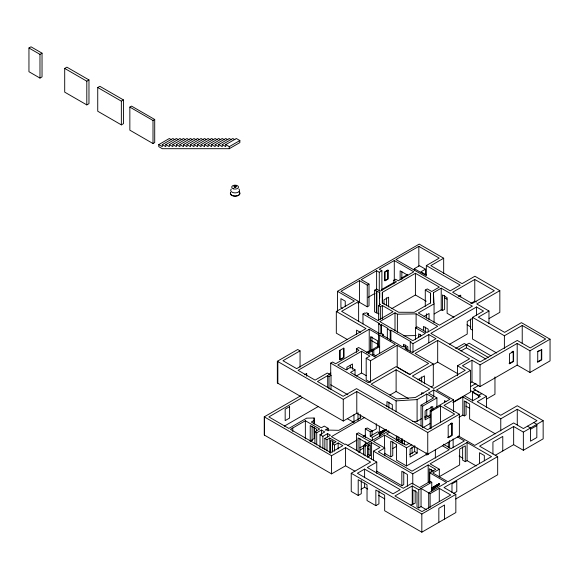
<?xml version="1.0" encoding="UTF-8"?>
<svg xmlns="http://www.w3.org/2000/svg" width="579" height="579" viewBox="0 0 579 579"><rect width="100%" height="100%" fill="white"/><g stroke="black" fill="none" stroke-linecap="round" stroke-linejoin="round"><path stroke-width="0.87" d="M425.283 290.065L430.588 293.126L430.494 302.933L414.267 312.305L398.605 312.255L382.372 302.882L382.35 292.373L415.411 273.281L439.352 287.104L431.746 291.498L427.273 288.914L425.283 290.065L425.283 306.334M379.354 305.611L379.694 292.583L374.584 290.231L374.584 311.929L378.992 313.876M234.582 186.033C236.768 186.329 234.596 184.455 234.676 185.91M235.24 185.598L234.864 185.519M235.718 185.888C235.429 188.088 233.612 185.425 235.24 186.177M235.559 186.177L235.537 185.635L234.676 185.635M234.654 185.736L234.582 186.206L235.269 186.373M235.559 186.04L235.371 185.627M234.741 185.816L234.654 186.177M379.354 435.119L386.483 430.009M431.681 490.239L439.526 484.623L439.526 483.986L439.034 483.704L431.847 487.858L431.847 488.488M363.583 454.942L363.583 445.425L388.741 430.899M28.95 47.999L31.005 46.812L42.035 53.174L42.035 76.891L39.973 78.078L28.95 71.709L28.95 47.999L39.973 54.361L42.035 53.174M64.703 68.431L66.874 67.171L88.971 79.931L88.971 103.648L86.799 104.9L64.703 92.141L64.703 68.431L86.799 81.19L88.971 79.931M97.735 87.516L99.849 86.3L123.472 99.935L123.472 123.653L121.358 124.876L97.735 111.233L97.735 87.516L121.358 101.159L123.472 99.935M129.848 107.101L131.556 106.116L154.709 119.484L154.709 142.557L153.001 143.541L129.848 130.174L129.848 107.101L153.001 120.468L154.709 119.484M158.762 144.62L162.286 146.653L162.286 144.62L165.811 146.653L165.811 144.62L169.336 146.653L169.336 144.62L172.868 146.653L172.868 144.62L176.392 146.653L176.392 144.62L179.917 146.653L179.917 144.62L183.442 146.653L183.442 144.62L186.974 146.653L186.974 144.62L190.498 146.653L190.498 144.62L194.023 146.653L194.023 144.62L197.548 146.653L197.548 144.62L201.072 146.653L201.072 144.62L204.604 146.653L204.604 144.62L208.129 146.653L208.129 144.62L211.653 146.653L211.653 144.62L215.178 146.653L215.178 144.62L218.703 146.653L218.703 144.62L222.235 146.653L222.235 144.62L225.759 146.653L225.759 144.62L236.333 138.511L239.865 140.545L239.865 142.586L229.284 148.694L162.286 148.694L158.762 146.653L158.762 144.62L169.336 138.511L171.456 139.734M162.286 144.62L172.868 138.511L174.981 139.734M165.811 144.62L176.392 138.511L178.506 139.734M169.336 144.62L179.917 138.511L182.03 139.734M172.868 144.62L183.442 138.511L185.562 139.734M176.392 144.62L186.974 138.511L189.087 139.734M179.917 144.62L190.498 138.511L192.612 139.734M183.442 144.62L194.023 138.511L196.136 139.734M186.974 144.62L197.548 138.511L199.661 139.734M190.498 144.62L201.072 138.511L203.193 139.734M194.023 144.62L204.604 138.511L206.717 139.734M197.548 144.62L208.129 138.511L210.242 139.734M201.072 144.62L211.653 138.511L213.767 139.734M204.604 144.62L215.178 138.511L217.299 139.734M208.129 144.62L218.703 138.511L220.823 139.734M211.653 144.62L222.235 138.511L224.348 139.734M215.178 144.62L225.759 138.511L227.873 139.734M218.703 144.62L229.284 138.511L231.397 139.734M222.235 144.62L232.809 138.511L234.929 139.734M225.759 144.62L229.284 146.653L239.865 140.545M337.463 311.205L337.463 291.317L419.232 244.106L443.673 258.22L443.673 273.585M357.938 303.215L359.479 302.318L367.26 306.812L369.004 305.799L369.004 284.101L367.26 285.107L359.479 280.62L340.966 291.309L358.625 301.507L358.625 321.396M381.894 290.651L381.894 270.755L379.281 272.268L376.618 270.726L361.231 279.614L369.004 284.101M393.829 283.855L393.829 280.236L395.58 279.223L398.265 280.772L413.811 271.797L394.285 260.528L379.231 269.221L381.894 270.755M426.347 265.573L439.237 258.133L418.834 246.35L395.985 259.544L450.216 290.853L460.182 285.1L426.347 265.573L426.347 275.655L414.296 268.692L414.296 270.48M385.462 280.229L387.792 278.883L387.792 270.046L384.688 271.841L384.688 280.677M347.212 339.446L336.319 333.157L336.319 311.459L354.341 301.058L337.463 291.317M374.584 290.231L376.611 289.059L380.265 291.165L396.506 281.785L393.829 280.236M414.296 268.692L419.478 265.703L425.5 269.184L425.5 274.547M358.625 301.507L341.61 311.321L379.976 333.822L381.098 333.178L383.132 334.351L383.132 336.16M368.15 297.317L375.076 293.314M381.489 289.616L394.285 282.226M401.348 278.144L407.464 274.62M443.673 258.22L430.819 265.638L462.042 283.659L474.896 276.241L499.836 290.644L499.836 312.342L489.067 318.559M425.5 269.184L420.933 271.819L426.209 274.866M453.581 411.626L453.581 399.865L444.021 405.387L459.371 414.246L459.371 435.944L427.743 454.204L356.787 413.24L343.275 421.034L277.341 382.965L277.341 361.267L297.7 349.513L300.052 350.867L300.052 367.144M362.968 323.943L362.968 313.999L364.799 312.942L365.544 313.369L366.681 312.718L368.273 313.63L368.273 315.439M300.052 350.867L282.972 360.731L296.665 368.635L366.008 328.597L336.319 311.459M378.623 320.107L378.623 305.647L380.584 304.511L379.354 303.801M368.273 313.63L367.137 314.288L377.848 320.476L393.04 311.705L382.328 305.517L380.367 306.653L378.623 305.647M391.679 308.687L415.411 294.986L426.224 301.225M415.512 327.779L417.133 326.838L426.947 332.505L437.673 326.31L416.113 313.869L397.389 314.194L395.008 312.819L379.795 321.598L412.82 340.662L425.319 333.446L415.512 327.779L415.512 339.533M374.208 356.505L395.319 344.31L369.221 329.241L298.084 370.307L315.07 380.114L327.301 373.057L331.022 375.199L331.022 389.667M378.76 333.866L378.76 323.922L379.455 323.516L362.968 313.999M433.418 292.684L441.212 288.183L472.37 306.168L439.432 325.181L418.262 312.957L434.055 303.845L433.418 292.684L433.418 302.629M378.76 323.922L380.837 325.116L381.532 324.718L388.024 328.467L387.329 328.865L387.329 338.809M304.54 374.743L306.682 373.506L306.682 376.212M474.773 279.454L452.619 292.243L472.16 303.519L494.314 290.73L474.773 279.454L474.773 301.152L470.865 303.403M330.703 375.778L330.703 363.12L332.621 362.02L335.639 363.764L358.987 350.281L356.411 348.79L356.411 352.408M356.411 348.79L358.633 347.509L375.199 357.077M383.132 334.351L382.01 334.995L402.419 346.785L403.541 346.133L406.125 347.624L406.125 349.434M387.329 328.865L390.21 330.529L390.905 330.131L410.952 341.704L410.258 342.102L410.258 352.046M370.517 382.429L366.196 379.94L366.196 358.235L369.923 356.085L361.564 351.258L337.723 365.023L346.09 369.843L350.613 367.238L355.036 369.786L355.036 375.214M458.532 296.412L460.718 295.152L460.718 296.918M424.103 316.344L429.039 313.492L429.039 319.644M328.568 374.41L330.913 373.057M366.876 352.293L369.221 350.939L369.221 329.241M366.55 352.922L378.565 345.989L379.636 346.604L368.251 353.183M434.192 313.934L441.212 309.881L442.45 310.597L444.636 309.331L444.636 295.435M331.022 375.199L329.017 376.357L327.692 375.597L317.466 381.503L343.159 396.333L356.483 388.639L427.62 429.712L454.667 414.101L440.503 405.922L431.21 411.285L430.154 410.677L430.154 428.757M354.963 471.212L345.576 465.791L331.564 473.883L264.248 435.017L264.248 416.851L300.776 395.761M376.089 355.94L373.795 354.609L372.362 355.441L372.362 350.809M302.151 397.672L268.844 416.902L288.827 428.438L306.653 418.154L314.136 417.995L314.281 423.792M366.196 358.235L370.517 360.731L397.187 345.337L428.605 363.474L409.585 374.461L396.065 366.659L368.316 382.683L350.512 372.398L355.036 369.786M499.836 290.644L476.756 303.961L488.973 311.017L488.973 323.675M356.266 376.017L361.564 372.963L366.123 375.59M406.125 347.624L405.003 348.276L412.205 352.43L436.001 338.693L428.8 334.539L412.979 343.673L410.258 342.102M472.544 317.372L483.53 311.032L476.524 306.986L430.841 333.359L480.201 361.853L517.264 340.452L530.219 347.928L545.686 339.005L522.229 325.463L504.389 335.762L472.544 317.372L472.544 339.077L496.623 352.98M284.34 426.122L318.421 406.444M472.544 318.378L467.224 321.446L467.224 334.054L449.42 344.331M457.482 375.757L457.482 365.812L469.576 358.828L437.688 340.416L415.092 353.465L433.302 363.981L433.302 385.679L431.08 386.96M488.973 311.017L478.305 317.169L504.613 332.36L521.418 322.662L550.05 339.193L550.05 360.891L529.951 372.492L517.192 365.132L480.049 386.569L471.979 381.916L470.51 382.762M314.918 443.832L314.918 431.724L319.651 428.996L305.357 420.738L290.426 429.357L330.747 452.64L342.848 445.656L338.143 442.942L334.452 445.07L332.389 443.883L332.389 451.671M277.341 361.267L343.275 399.336L356.787 391.542L427.743 432.506L459.371 414.246M396.116 369.771L371.125 384.195L396.673 398.945L415.346 397.491L429.741 389.182L396.116 369.771L396.116 391.469L408.521 398.627M314.281 420.332L311.328 422.04L321.309 427.801L324.269 426.093L328.105 428.308L328.105 430.906M455.673 348.471L464.271 343.506L488.213 357.33M458.582 349.246L469.106 343.173L490.92 355.767M433.302 363.981L412.364 376.068L433.794 388.437L465.234 370.285L457.482 365.812M433.012 364.813L437.688 362.121L457.909 373.788M314.918 431.724L316.72 432.766L321.446 430.031L324.761 431.948L320.028 434.677L320.028 447.654M460.927 350.954L466.399 347.791L485.875 359.038M328.105 428.308L325.145 430.016L338.845 430.327L360.717 417.698L360.579 415.034M312.067 439.779L314.281 438.498L314.281 427.251M389.87 395.073L396.116 391.469M310.858 441.364L312.103 440.648L312.103 426.238M417.893 379.65L424.421 375.88L424.421 383.783M320.028 434.677L322.879 436.32L327.605 433.591L330.435 435.22L324.855 438.441L324.855 449.688M364.821 417.35L331.383 436.66L344.903 444.462L345.576 444.079L376.763 462.085L376.763 473.325M324.855 438.441L327.005 439.678L329.748 438.093L336.088 441.748L332.389 443.883M550.05 339.193L529.951 350.794L517.192 343.427L480.049 364.871L471.979 360.218L462.426 365.733L470.495 370.386L470.495 392.092L452.727 402.347M356.57 450.353L356.57 433.917L358.488 432.81L371.95 440.583M330.703 363.12L396.108 400.878L417.09 399.582L426.766 393.995L433.591 397.939L421.034 405.191L421.034 425.985M430.154 410.677L449.883 399.286L433.743 389.971L428.46 393.018L436.913 397.903L436.913 406.943M470.495 370.386L436.508 390.014L453.581 399.865M365.306 437.529L365.306 428.88L370.256 431.739L372.044 430.704L372.044 435.111M347.639 445.439L356.932 440.076M363.12 436.501L365.443 435.155M371.638 431.579L376.285 428.901L376.285 423.727M264.248 416.851L331.564 455.716L345.576 447.625L370.611 462.085L351.236 473.267L351.236 491.433L358.206 495.458L361.282 493.677L361.282 480.541M511.822 351.974L513.182 351.192L513.182 361.231L509.1 363.583M370.256 431.739L370.256 436.139L377.754 431.811L379.838 433.012L379.838 436.457M421.034 405.191L422.663 406.125L436.913 397.903M379.346 432.737L385.216 429.343M379.107 433.012L384.977 429.618M379.846 432.788L384.984 429.821M380.092 432.716L381.561 431.869M383.023 431.022L384.492 430.175L384.984 430.45M370.256 436.139L372.34 437.348L385.708 429.625M384.246 430.675L385.708 429.828M379.838 433.649L386.439 429.835M359.776 447.893L365.754 444.44M363.583 445.425L365.132 446.315L371.588 442.588L379.969 447.422L373.491 451.164L373.491 460.681M411.821 444.723L406.516 447.784L384.55 435.104L373.506 441.48L384.774 447.987L384.774 455.774M389.602 432.187L386.584 433.932L406.024 445.15L409.042 443.413M360 450.107L363.793 447.922M470.568 386.606L476.054 383.436M358.676 452.561L359.957 451.83L359.957 438.571M478.652 385.491L473.217 388.625L486.541 396.318L486.541 407.565M537.319 351.641L539.317 350.483M412.718 421.555L417.09 421.288L421.555 418.704M424.537 416.989L426.766 415.7L428.286 416.576M425.015 418.024L430.4 414.919M453.429 402.347L462.831 396.919L500.77 418.82L517.271 409.288L537.001 420.68L523.358 428.561L513.653 422.952L474.751 445.41L458.51 436.03M430.486 416.742L425.102 419.855L425.102 410.967L432.795 406.53L432.795 410.084M367.361 455.47L368.794 454.645L370.343 455.535L370.343 444.723L367.47 446.38L367.47 457.193L370.343 455.535M402.137 441.357L398.757 439.41L396.999 440.424L396.999 436.132M384.774 447.987L378.319 451.714L412.024 471.176L449.232 449.695L442.327 445.707M423.408 427.396L430.161 423.495M537.319 361.955L541.322 359.639L541.322 349.325M392.62 448.609L396.391 446.431L396.391 444.701M486.541 396.318L477.248 401.688L500.77 415.266L517.271 405.741L543.153 420.68L543.153 438.846L523.358 450.274L513.653 444.672L495.197 455.326M364.604 469.099L357.388 473.267L393.011 493.836L400.227 489.668L364.604 469.099L364.604 477.755M376.763 462.085L367.325 467.528L403.259 488.278L412.009 483.226L419.493 487.547L430.204 481.366L431.76 482.264L431.76 490.912M486.418 399.17L494.958 394.241L494.958 376.943M458.915 417.343L462.831 415.085L464.286 415.925L466.066 414.897L466.066 401.674M384.55 453.27L390.724 456.831L392.757 455.659L392.757 441.734M450.419 423.741L451.743 422.981L451.743 435.242L447.77 437.529M415.056 446.069L410.106 448.928L410.106 457.084L417.177 453.002L417.177 448.11M409.7 454.406L414.651 451.548L417.177 453.002M360.999 489.349L364.604 487.265L367.701 489.052M390.724 456.831L390.724 441.169L396.47 444.484L396.47 460.153L406.516 465.95L426.216 454.573L426.846 454.935L428.677 453.878L428.055 453.516M373.491 451.164L412.769 473.839L428.171 464.951L435.784 469.345L429.77 472.811L429.77 482.329M439.323 469.193L432.752 472.985L447.943 481.757L491.52 456.599L467.079 442.486L430.074 463.851L439.323 469.193L439.323 476.973M376.553 471.096L401.826 485.687L403.758 484.572L403.758 471.95M358.206 495.458L358.206 479.694L367.035 484.789L367.035 500.553L375.851 505.641L378.927 503.868L378.927 490.854M543.153 420.68L523.358 432.108L513.653 426.506L479.6 446.163L497.672 456.599L497.672 474.766L455.687 499.004M431.76 482.264L418.776 489.754L412.248 485.984L394.936 495.979L421.99 511.597L450.737 495.002L439.28 488.379L430.11 493.677L421.049 488.444L421.049 506.611L426.405 509.701M439.41 476.626L459.646 464.944L459.646 449.101L465.306 445.83L465.306 461.673L467.079 460.652L476.242 465.943M530.509 429.234L536.834 425.587M432.079 487.793L438.549 484.058L439.034 484.341L439.034 483.704M432.05 488.01L437.572 484.753L438.064 485.036M432.281 487.945L436.595 485.455M431.847 487.858L432.332 488.14L439.526 483.986M431.355 488.842L433.512 487.598M436.877 485.586L439.034 484.341M439.526 484.623L432.332 488.77L432.332 488.14M410.743 505.018L415.172 503.223L415.172 490.297M497.672 456.599L444.021 487.569L455.839 494.394L455.839 512.56L421.83 532.188L384.651 510.729L384.651 495.11L375.851 490.029L375.851 505.641M412.907 504.533L412.907 489.892L416.996 492.251L416.996 506.893L418.776 507.921L421.049 506.611M453.357 493.554L456.78 491.571L456.78 481.156L451.982 483.921L451.982 492.606M351.236 473.267L421.83 514.022L455.839 494.394M365.306 428.88L367.303 427.968L372.044 430.704M235.537 186.279L234.654 186.04M234.806 185.584L235.269 185.548M234.806 185.721L235.269 185.693M403.628 335.784L416.113 335.567M235.24 185.736L235.617 185.953M474.773 301.152L476.336 302.057M407.833 275.264L400.14 270.82L400.14 279.519M444.629 297.823L446.959 299.169M454.001 317.263L447.118 313.29L447.118 297.657L442.45 294.964L442.45 310.597M467.014 324.776L470.836 326.983M472.602 330.146L470.517 328.937L470.517 319.036M421.628 335.61L418.603 333.866L418.603 337.463M342.363 308.289L340.922 307.456L340.922 298.641L345.243 301.138L345.243 306.421M533.758 422.554L536.834 424.335L536.834 437.514L530.509 441.169L530.509 427.982L527.433 426.209M477.11 391.339L478.63 392.222M470.264 390.47L480.396 396.318L472.877 400.661L464.416 395.775M472.515 392.236L478.594 395.746M360.399 332.36L356.548 330.139L356.548 334.459M371.211 340.459L377.957 344.353M465.9 406.118L469.714 408.318M410.214 374.555L397.187 367.035L397.187 345.337M418.646 379.426L421.707 381.192M445.895 401.471L444.44 400.625L444.44 402.427M495.32 433.837L469.627 419.008L469.627 404.019L464.286 400.943L464.286 415.925M423.235 393.496L421.7 392.605L421.7 394.306M457.497 436.95L464.394 440.937L451.07 448.631L443.398 444.209M459.147 456.071L462.896 458.235M465.306 461.673L462.628 460.124L462.628 446.923M330.703 384.825L347.892 394.748M398.352 441.205L401.052 442.761M347.357 418.682L353.986 422.504L353.964 414.687M433.461 471.168L429.263 468.744L429.263 482.864M429.77 472.811L446.597 482.531L428.706 492.867L428.706 508.434M356.57 433.917L370.046 441.697M367.969 443.644L358.039 437.905L358.039 451.164M437.572 485.39L437.087 485.108L437.087 485.738M367.651 448.399L369.214 449.304M334.669 442.689L330.515 440.293L330.515 453.241M311.328 440.206L312.103 440.648M378.543 495.313L384.738 498.895M314.281 438.498L314.136 427.512M529.951 350.794L529.951 372.492M523.358 432.108L523.358 450.274M522.229 325.463L522.229 343.542M517.271 409.288L517.271 424.863M517.192 343.427L517.192 365.132M513.653 426.506L513.653 444.672M504.389 335.762L504.389 348.42M502.775 450.954L502.775 436.414L492.924 442.103L492.924 454.074M500.77 418.82L500.77 430.935M484.334 460.841L484.334 455.528L479.499 452.742L479.499 463.366M481.67 393.973L481.67 393.503L478.594 395.283L478.594 397.541M480.049 364.871L480.049 386.569M476.524 306.986L476.524 315.121M475.591 390.463L475.591 390L472.515 391.773L472.515 401.211M471.979 360.218L471.979 381.916M467.079 442.486L467.079 460.652M466.399 344.737L466.399 347.791M462.831 396.919L462.831 415.085M453.14 438.925L453.14 447.473M449.608 440.503L449.608 448.204M448.298 442.117L448.298 447.249M444.534 519.081L444.534 505.018L438.831 508.319L438.831 522.374M441.212 288.183L441.212 309.881M440.503 405.922L440.503 422.192M439.28 488.379L439.28 501.356M437.688 340.416L437.688 362.121M435.365 449.492L435.365 458.127M434.055 303.845L434.055 322.829M433.743 389.971L433.743 396.297M431.21 411.285L431.21 428.467M431.167 406.48L431.167 410.033M431.167 469.41L431.167 472.059M430.588 293.126L430.588 303.07M430.11 493.677L430.11 507.515M428.8 334.539L428.8 342.674M428.178 331.818L428.178 329.14L423.481 326.426L423.481 330.891M428.171 464.951L428.171 482.249M427.743 432.506L427.743 454.204M426.766 393.995L426.766 402.137M426.766 409.367L426.766 415.7M426.846 453.212L426.846 454.935M426.477 313.767L426.477 318.168M426.216 452.843L426.216 454.573M425.341 327.135L425.341 332.498M422.663 406.125L422.663 427.83M421.83 514.022L421.83 532.188M421.635 376.907L421.635 382.176M420.231 334.727L420.231 336.522M418.834 246.35L418.834 266.246M418.776 489.754L418.776 507.921M417.09 399.582L417.09 421.288M416.113 313.869L416.113 328.336M415.411 273.281L415.411 294.986M414.651 445.837L414.651 451.548M412.979 343.673L412.979 352.712M412.769 473.839L412.769 484.218M412.248 485.984L412.248 504.15M412.082 446.945L412.082 453.784M407.804 350.281L407.804 346.799L403.469 344.295L403.469 346.908M407.377 486.186L407.377 474.469L401.826 471.263L401.826 485.687M406.516 447.784L406.516 465.95M405.3 344.983L405.3 347.588M404.316 440.424L404.316 444.701M402.557 438.875L402.557 444.006M401.84 271.58L401.84 279.404M401.732 438.86L401.732 443.152M398.757 436.834L398.757 439.41M397.389 314.194L397.389 332.274M396.391 436.052L396.391 440.38M396.108 400.878L396.108 411.727M395.008 312.819L395.008 330.899M394.285 260.528L394.285 280.417M392.323 409.903L392.323 404.656L386.953 401.558L386.953 406.805M390.905 330.131L390.905 340.98M390.21 330.529L390.21 340.474M388.914 402.181L388.914 408.296M388.618 306.921L388.618 297.201L383.993 299.871L383.993 304.293M386.533 297.765L386.533 305.719M384.55 435.104L384.55 448.081M382.35 292.373L382.35 303.222M382.328 305.517L382.328 319.08M381.532 324.718L381.532 333.757M380.837 325.116L380.837 334.163M380.367 306.653L380.367 319.311M379.694 292.583L379.694 298.004M379.636 335.255L379.636 353.508M379.346 426.209L379.346 433.135M379.281 272.268L379.281 291.251M378.565 334.64L378.565 345.989M377.624 346.98L377.624 340.807L370.509 336.703L370.509 350.802M376.886 290.962L376.886 312.66M376.618 270.726L376.618 289.717M376.364 291.259L376.364 312.957M373.795 349.984L373.795 354.609M372.34 437.348L372.34 440.785M371.913 336.768L371.913 350.867M371.588 442.588L371.588 459.024M370.517 360.731L370.517 381.532M368.794 444.737L368.736 454.689M367.26 285.107L367.26 306.812M365.306 441.857L365.306 445.316M365.132 446.315L365.132 455.832M364.604 482.944L364.604 487.265M361.564 351.258L361.564 372.963M360.225 414.861L360.225 418.32M359.479 280.62L359.479 302.318M357.996 412.682L357.996 420.47M356.787 391.542L356.787 413.24M352.488 369.315L352.488 363.981L346.886 367.216L346.886 369.88M350.353 365.414L350.353 368.085M345.576 447.625L345.576 465.791M343.76 348.073L343.76 357.467L339.859 359.718L339.859 350.324L343.861 348.138L343.861 357.533L339.96 359.783L339.96 350.389M343.275 399.336L343.275 421.034M338.143 442.942L338.143 448.993M334.452 445.07L334.452 451.128M332.57 440.829L332.57 452.054M331.564 455.716L331.564 473.883M329.748 438.093L329.748 452.8M329.017 376.357L329.017 389.016M327.692 375.597L327.692 387.351M327.605 433.591L327.605 437.051M327.005 439.678L327.005 450.925M322.879 436.32L322.879 448.428M321.446 430.031L321.446 434.359M316.72 432.766L316.72 444.875M316.547 430.957L316.547 429.155L310.235 425.514L310.235 441.726M314.136 417.995L314.136 424.045M306.581 373.441L306.581 375.25M305.357 420.738L305.357 438.911M292.764 428.011L292.764 431.471M277.848 361.557L277.848 383.262M264.509 416.996L264.509 435.169M229.284 146.653L229.284 148.694M153.001 120.468L153.001 143.541M121.358 101.159L121.358 124.876M86.799 81.19L86.799 104.9M39.973 54.361L39.973 78.078M239.236 191.866A4.77 2.75 0 0 1 235.733 195.97A4.77 2.75 0 0 1 230.5 192.525M239.236 192.09A4.762 2.75 0 0 1 235.733 196.194A4.762 2.75 0 0 1 230.507 192.756M235.986 186.481A1.013 0.586 0 0 1 235.11 187.357A1.013 0.586 0 0 1 234.234 186.481M238.946 189.051A4.437 2.562 0 0 1 235.11 192.894A4.437 2.562 0 0 1 231.267 189.051M235.371 185.779A1.013 0.586 0 0 1 235.885 186.72A1.013 0.586 0 0 1 234.191 186.59A1.013 0.586 0 0 1 235.11 185.758M388.104 270.219L384.999 272.014L384.999 280.851L388.104 279.056L388.104 270.219M289.594 406.639L285.172 409.187L285.172 420.615L289.594 418.06L289.594 406.639M513.602 351.431L509.52 353.783L509.52 363.829L513.602 361.477L513.602 351.431M541.741 349.564L537.732 351.88L537.732 362.201L541.741 359.885L541.741 349.564M452.163 423.22L448.189 425.514L448.189 437.775L452.163 435.48L452.163 423.22M233.417 188.805A3.387 1.954 0 0 0 238.497 187.111A3.387 1.954 0 0 0 233.417 185.418A3.387 1.954 0 0 0 233.417 188.805"/></g></svg>
